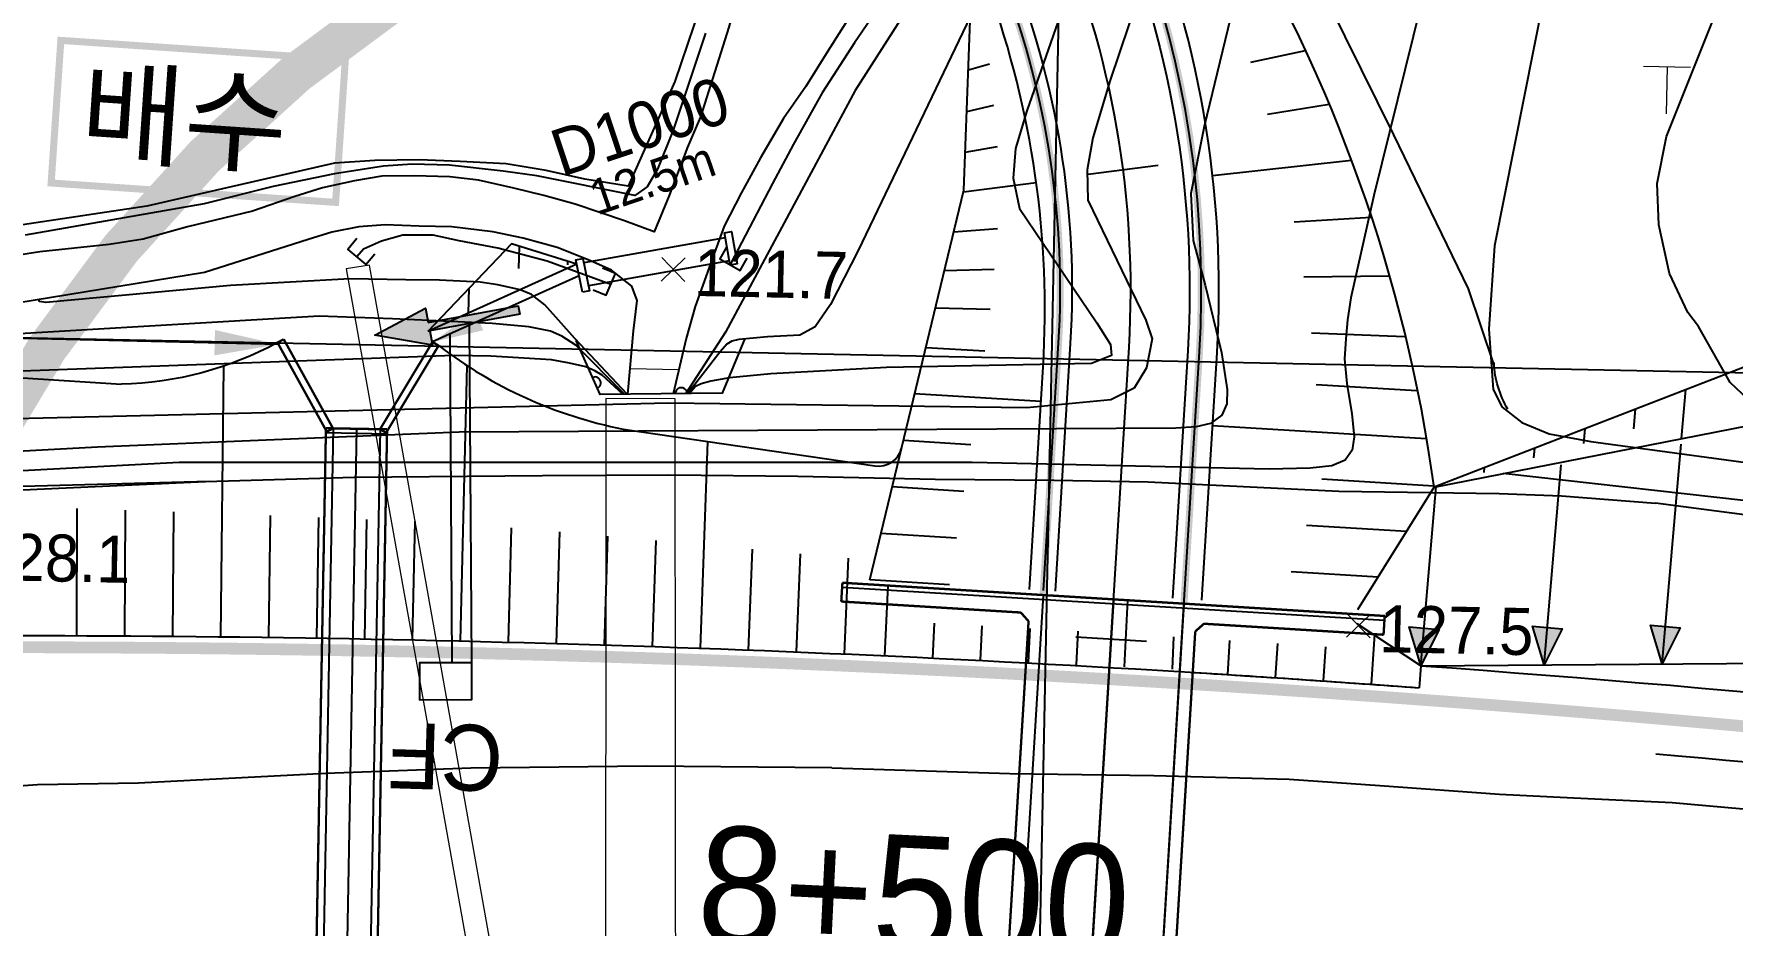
# Model space of a CAD drawing. Header units: metres. Extents: x 3558 to 3726, y 2272 to 2391.
# Drawn here: x 3689.84 to 3701.88, y 2318.45 to 2324.76 of the extents above; entities that cross this region are included whole.
import ezdxf
from ezdxf.enums import TextEntityAlignment as Align
from ezdxf.lldxf.tags import DXFTag

# ---------------------------------------------------------------- set-up
doc = ezdxf.new("R2010")
doc.units = ezdxf.units.M
doc.header["$LTSCALE"] = 0.3
for name, color, linetype in [('AB002', 7, 'Continuous'), ('AD001', 60, 'A-DASHD01'), ('AD002', 9, 'A-DASHD01'), ('AD006', 9, 'Continuous'), ('AE340', 8, 'Continuous'), ('AZ071', 7, 'A-DASHD01'), ('AZ081', 170, 'Continuous'), ('BA003', 5, 'Continuous'), ('BA030', 5, 'Continuous'), ('CA-ALGN-CNTL-부체18', 2, 'Continuous'), ('CA-ALGN-STSM-부체18', 2, 'Continuous'), ('CA-ALGN-TEXT-UY3', 3, 'Continuous'), ('CA-BORD-ROAD-UY3', 7, 'Continuous'), ('CA-BORD-ROAD-부체18', 7, 'Continuous'), ('CA002', 7, 'Continuous'), ('CA003', 8, 'Continuous'), ('CA004', 82, 'Continuous'), ('CA005', 81, 'Continuous'), ('CD-BOXC-EXST', 3, 'A-DASHD01'), ('CD-BOXC-PATH', 4, 'Continuous'), ('CD-BOXC-WATR', 4, 'Continuous'), ('CD-CHNL-DRAN', 3, 'Continuous'), ('CD-DRAN-PIPC', 4, 'Continuous'), ('CD-DRAN-PIPE', 3, 'A-DASHD01'), ('CD-SDLB-TYP2', 3, 'H-DICHB02'), ('CD-SDLL-TYP1', 4, 'H-DICHL01'), ('CD-SDLL-TYP4', 4, 'H-DICHL04'), ('CD-SDLO-TYP1', 4, 'H-DICHO01'), ('CD-SDLV-TYP2', 4, 'H-DICHV02'), ('CD-SDLY-TYP2', 4, 'H-CANAL02'), ('CD-TEXT', 3, 'Continuous'), ('CE-SLOP-BORD', 4, 'Continuous'), ('CE-SLOP-CUTT', 2, 'Continuous'), ('CE-SLOP-FILL', 1, 'Continuous'), ('CZ-GRID', 1, 'Continuous'), ('CZ-HIDL', 2, 'A-DASHD01'), ('DA001', 80, 'A-DASHD01')]:
    doc.layers.add(name, color=color, linetype=linetype)
doc.styles.add('GHS', font='돋움.ttf')
doc.styles.add('Han_Romanstyle', font='돋움.ttf')
doc.styles.get("Standard").update_dxf_attribs({"font": '돋움.ttf'})
doc.styles.add('굴림', font='돋움.ttf')
tags = doc.linetypes.add('A-DASHD01', pattern=[0.75, 0.5, -0.25]).pattern_tags.tags
tags[6:7] = [DXFTag(74, 4), DXFTag(75, 0), DXFTag(340, '0'), DXFTag(46, 1.0), DXFTag(50, 0.0), DXFTag(44, 0.0), DXFTag(45, 0.0)]
tags[4:5] = [DXFTag(74, 4), DXFTag(75, 0), DXFTag(340, '0'), DXFTag(46, 1.0), DXFTag(50, 0.0), DXFTag(44, 0.0), DXFTag(45, 0.0)]
doc.linetypes.add('H-CANAL02', pattern='A,0.9,[32,kscals.shx,S=0.1,R=360,X=0,Y=0],-0.333333,["Y2",Standard,S=0.2,R=360,X=0,Y=-0.1],-0.416667', length=1.65)
doc.linetypes.add('H-DICHB01', pattern='A,1e-05,[43,kscals.shx,S=0.1,R=0,X=0,Y=0],-0.666667,["B1",Standard,S=0.2,R=0,X=0,Y=-0.1],-0.383333', length=1.05001)
doc.linetypes.add('H-DICHB02', pattern='A,1e-05,[43,kscals.shx,S=0.1,R=0,X=0,Y=0],-0.633333,["B2",Standard,S=0.2,R=0,X=0,Y=-0.1],-0.416667', length=1.05001)
doc.linetypes.add('H-DICHL01', pattern='A,0.9,[32,kscals.shx,S=0.1,R=360,X=0,Y=0],-0.366667,["L1",Standard,S=0.2,R=360,X=0,Y=-0.1],-0.383333', length=1.65)
doc.linetypes.add('H-DICHL04', pattern='A,0.9,[32,kscals.shx,S=0.1,R=0,X=0,Y=0],-0.333333,["L4",Standard,S=0.2,R=0,X=0,Y=-0.1],-0.416667', length=1.65)
doc.linetypes.add('H-DICHO01', pattern='A,0.5,[32,kscals.shx,S=0.1,R=0,X=0,Y=0],-0.366667,["L1/O",Standard,S=0.2,R=0,X=0,Y=-0.1],-0.783333', length=1.65)
doc.linetypes.add('H-DICHV02', pattern='A,0.9,[32,kscals.shx,S=0.1,R=0,X=0,Y=0],-0.3,["V2",Standard,S=0.2,R=0,X=0,Y=-0.1],-0.45', length=1.65)

# ---------------------------------------------------------------- blocks, each defined once
blk = doc.blocks.new('CA002')
at = {"layer": 'CA002', "color": 8, "lineweight": 0}
for points in [[(-0.5, 0.5), (0.5, -0.5)], [(0.5, 0.5), (-0.5, -0.5)]]:
    blk.add_lwpolyline(points, dxfattribs=at)
blk = doc.blocks.new('AB002')
at = {"layer": 'AB002', "color": 8, "lineweight": 0, "flags": 128}
for points in [[(0, 0), (0, 2)], [(-1, 0), (1, 0)]]:
    blk.add_lwpolyline(points, dxfattribs=at)

msp = doc.modelspace()

# ---------------------------------------------------------------- hatches: boundary and pattern name
at = {"layer": 'BA030'}
msp.add_hatch(color=7, dxfattribs=at).paths.add_polyline_path([(3692.637131549148, 2322.717572947152), (3693.274301637478, 2322.835548701), (3693.284967432074, 2322.777944277555), (3692.647797343758, 2322.659968523706), (3692.666673464375, 2322.558021309572), (3692.258296408072, 2322.628063202044), (3692.618255428551, 2322.819520161275)])
at = {"layer": 'CE-SLOP-CUTT'}
for points in [[(3699.693787528255, 2320.551107851829), (3699.799274021552, 2320.54194422319), (3699.670768659549, 2320.286127696632), (3699.588301034967, 2320.560271480478)], [(3700.566488530672, 2320.556810504022), (3700.671975023969, 2320.547646875383), (3700.543469661966, 2320.291830348825), (3700.461002037384, 2320.56597413267)], [(3701.403471349428, 2320.563261405602), (3701.508957842726, 2320.554097776963), (3701.380452480722, 2320.298281250405), (3701.29798485614, 2320.572425034251)]]:
    msp.add_hatch(color=11, dxfattribs=at).paths.add_polyline_path(points)

# ---------------------------------------------------------------- linework, layer by layer
at = {"layer": 'AD001', "color": 253, "flags": 128}
for points, elevation in [([(3682.525340081046, 2320.800297647888), (3683.685389964477, 2320.955103407945), (3684.535816172159, 2321.049518205976), (3685.299356649345, 2321.134028860572), (3686.569925419736, 2321.31326179267), (3688.049367728736, 2321.434907492577), (3689.402955760481, 2321.515767426919), (3690.277259814603, 2321.554685842641), (3691.058182088573, 2321.592167123133), (3692.112347472496, 2321.622430942529), (3693.44618431921, 2321.633677646807), (3694.341473603176, 2321.638829574946), (3695.254787803593, 2321.62861226441), (3696.227920387003, 2321.608844796755), (3697.072949196235, 2321.601681593672), (3697.737845888441, 2321.589842403577), (3699.088421412273, 2321.522399598322), (3700.22498903514, 2321.505980278796)], 21.26333333206729), ([(3682.525340081046, 2320.800297647888), (3683.685389964477, 2320.955103407945), (3684.535816172159, 2321.049518205976), (3685.299356649345, 2321.134028860572), (3686.569925419736, 2321.31326179267), (3688.049367728736, 2321.434907492577), (3689.402955760481, 2321.515767426919), (3690.277259814603, 2321.554685842641), (3691.058182088573, 2321.592167123133), (3692.112347472496, 2321.622430942529), (3693.44618431921, 2321.633677646807), (3694.341473603176, 2321.638829574946), (3695.254787803593, 2321.62861226441), (3696.227920387003, 2321.608844796755), (3697.072949196235, 2321.601681593672), (3697.737845888441, 2321.589842403577), (3699.088421412273, 2321.522399598322), (3700.22498903514, 2321.505980278796)], 21.26333333206729), ([(3700.22498903514, 2321.505980278796), (3700.666395366071, 2321.488678837272), (3701.332146019507, 2321.436814048781)], 21.24333333206848), ([(3713.742173516767, 2319.459351303527), (3712.920072096642, 2319.657774110098), (3711.642013014431, 2319.930453172499), (3710.497572152344, 2320.133737597529), (3709.145450196916, 2320.371246885511), (3707.839612950725, 2320.589478866111), (3707.002020195292, 2320.716515773988), (3706.147764210691, 2320.84389116591), (3705.079127992687, 2321.003960491459), (3702.936559703438, 2321.227520110207), (3701.332146019507, 2321.436814048781)], 21.24333333206848)]:
    msp.add_lwpolyline(points, dxfattribs=dict(at, elevation=elevation))
at = {"layer": 'AD002', "color": 253, "flags": 128}
for points, elevation in [([(3695.496192224297, 2319.561616587731), (3694.184491453151, 2319.573258375054), (3692.937303398108, 2319.560251553803), (3691.911296261755, 2319.521080696954), (3690.58297386099, 2319.453043619897), (3689.867579755228, 2319.440903418342), (3688.17644673899, 2319.320223819845), (3687.256407301239, 2319.245560206844), (3686.195618225202, 2319.135414432645), (3685.390250433078, 2319.043418373555), (3684.446273203231, 2318.939234825702), (3683.725684789445, 2318.835514560522), (3683.202534841523, 2318.767791933739), (3682.411656229597, 2318.650496395252), (3681.781624676178, 2318.573275805875), (3681.131191066911, 2318.47646552234), (3679.640878513065, 2318.230014845682), (3678.296009930633, 2318.003947878755), (3675.763896474786, 2317.515271888239), (3673.564261943967, 2317.070074544185)], 22.19166666534535), ([(3695.496192224297, 2319.561616587731), (3696.757294036678, 2319.520996440022), (3697.777219055368, 2319.506946508733), (3698.736919510231, 2319.482450859561), (3699.379477036444, 2319.437725240383), (3700.228387817114, 2319.375471835832), (3700.754641223189, 2319.349778834075), (3701.452458192887, 2319.317266800909), (3701.954943048879, 2319.270385478882), (3702.50724835036, 2319.214157090157), (3703.134368941076, 2319.148073908692), (3703.813484026252, 2319.097604655892), (3704.594827983352, 2318.991714468726), (3705.268808706164, 2318.934681469472), (3706.067974489298, 2318.803424106121), (3706.895569307225, 2318.676590288655), (3707.432268431192, 2318.590672723061), (3708.449722516425, 2318.454981218849), (3709.399440536075, 2318.267321317448), (3710.566837586561, 2318.045233462677), (3711.855029999887, 2317.779016601528), (3712.605940115239, 2317.652073487706), (3713.248200756966, 2317.510667290958), (3713.742173516767, 2317.401394619646)], 21.05499999874636)]:
    msp.add_lwpolyline(points, dxfattribs=dict(at, elevation=elevation))
at = {"layer": 'AD006', "flags": 128}
for points, elevation in [([(3695.061565163387, 2325.903418109021), (3694.904849673605, 2325.328148867995), (3694.76764843003, 2324.810828596625), (3694.564723678971, 2324.176485637492), (3694.473640746433, 2323.959957452375), (3694.344992553983, 2323.617499542055), (3694.236434030597, 2323.361318090972), (3694.026300349916, 2323.438935046558), (3693.676974057511, 2323.557720695123), (3693.454837632381, 2323.61891136037), (3693.244162377244, 2323.669867149291), (3692.991930594403, 2323.726668117046), (3692.790711702314, 2323.750759648873), (3692.537464467362, 2323.757570929116), (3692.307342662827, 2323.753910394219), (3692.113338388009, 2323.722844027781), (3691.887267796925, 2323.672424905999), (3691.690987927921, 2323.611398575454), (3691.3921484541, 2323.507446278776), (3690.929772395612, 2323.395146865214), (3690.61627449957, 2323.308162433333), (3690.375443941061, 2323.269712207611), (3689.884292612598, 2323.218009690315), (3689.106676887197, 2323.097110718782)], 20.69666666543436), ([(3695.657110881274, 2324.939457662631), (3695.467688799389, 2324.641576539079), (3695.312574779544, 2324.391341812041), (3695.152901820195, 2324.162870828131), (3694.990580934225, 2323.886110328042), (3694.853762618059, 2323.633836945656), (3694.7339798635, 2323.399554631317), (3694.663400532021, 2323.207615109104), (3694.582146294972, 2322.982552218985), (3694.527410079831, 2322.83196613406), (3694.464451546461, 2322.604864588584), (3694.372732996482, 2322.213057211787)], 20.21666666546294), ([(3694.051054785526, 2322.209100471532), (3694.090476645481, 2322.65913752105), (3694.118171610367, 2322.873619299663), (3694.080244612981, 2322.97607735927), (3693.934175868021, 2323.089067179697), (3693.780527924493, 2323.157201674981), (3693.550703004447, 2323.250221717655), (3693.310338572441, 2323.316783684086), (3693.094528954944, 2323.361175726545), (3692.803531715769, 2323.397093009671), (3692.571912830333, 2323.40179793776), (3692.332030027121, 2323.410004753694), (3692.145029528002, 2323.395466222806), (3691.954222505403, 2323.357666867887), (3691.784806893489, 2323.306096900385), (3691.051580366728, 2323.072606538122), (3689.720211609646, 2322.854600398559)], 21.04166666541382)]:
    msp.add_lwpolyline(points, dxfattribs=dict(at, elevation=elevation))
at = {"layer": 'AE340', "flags": 128}
for points, elevation in [([(3692.131460728047, 2323.312548579021), (3692.066993836735, 2323.236102389287), (3692.194404152964, 2323.128657570458), (3692.258871044266, 2323.205103760192)], 20.11666666546889), ([(3694.752494715125, 2323.256846125427), (3694.702825995356, 2323.170053163291), (3694.847480932254, 2323.087271963697), (3694.897149652013, 2323.174064925844)], 20.19499999879756), ([(3693.805763253813, 2322.950052678531), (3693.897740547958, 2322.910807585066), (3693.963149037048, 2323.064103075319), (3693.871171742898, 2323.103348168775)], 20.11666666546889)]:
    msp.add_lwpolyline(points, dxfattribs=dict(at, elevation=elevation))
at = {"layer": 'AZ071', "elevation": 21.34499999872909, "flags": 128}
msp.add_lwpolyline([(3713.742173516767, 2319.613938704935), (3711.457374152413, 2320.114240917103), (3707.142254356384, 2320.808686762754), (3705.260200113873, 2321.136977191461), (3702.187206614647, 2321.431114078195), (3700.254527316109, 2321.647076152263)], dxfattribs=at)
at = {"layer": 'AZ081', "elevation": 106.1353757355974, "flags": 128}
msp.add_lwpolyline([(3694.880773125149, 2322.604306317979), (3694.718853841322, 2322.217314603909), (3693.855358341799, 2322.206693345491), (3693.68396937924, 2322.589585320785)], dxfattribs=at)
at = {"layer": 'AZ081'}
for centre, start, end in [((3693.817796212748, 2322.290609121493, 106.1353757355974), 294.1141014573063, 114.1141014573064), ((3694.430042583351, 2322.213762137219, 106.1353757355974), 0.7047200490242871, 180.7047200490243)]:
    msp.add_arc(centre, 0.04166666666418578, start, end, dxfattribs=at)
at = {"layer": 'BA003', "color": 253, "flags": 128}
for points, elevation in [([(3696.77280920752, 2328.715998592924), (3696.777223550221, 2328.462435860838), (3696.815343043058, 2328.12325840183), (3696.807380917086, 2327.813356187712), (3696.791222570145, 2327.510288507276), (3696.778396869041, 2327.207153130033), (3696.738605365631, 2326.889562421), (3696.662602538443, 2326.512694903429), (3696.535045246046, 2326.141875655123), (3696.343693805161, 2325.749014125313), (3696.103815909271, 2325.347136261704), (3695.887529570296, 2325.039798775108), (3695.657269528321, 2324.701071940321), (3695.42833732523, 2324.345648027956), (3695.225897046786, 2323.981350926563), (3695.075206572831, 2323.702687164731), (3694.7751534638, 2323.128662563489)], 20.19499999879756), ([(3693.930444792488, 2322.987455330178), (3693.480352860647, 2323.151630127196), (3693.128852519271, 2323.245454780408), (3692.854823144896, 2323.296030485745), (3692.670605966007, 2323.33644676271), (3692.457215087447, 2323.335780389606), (3692.306332118042, 2323.293836027166), (3692.176840559328, 2323.238121052153), (3692.130698994852, 2323.182379979873)], 20.11666666546889)]:
    msp.add_lwpolyline(points, dxfattribs=dict(at, elevation=elevation))
at = {"layer": 'BA030', "color": 7}
msp.add_lwpolyline([(3692.637131549148, 2322.717572947152), (3693.274301637478, 2322.835548701), (3693.284967432074, 2322.777944277555), (3692.647797343758, 2322.659968523706), (3692.666673464375, 2322.558021309572), (3692.258296408072, 2322.628063202044), (3692.618255428551, 2322.819520161275), (3692.637131549167, 2322.717572947142)], dxfattribs=at)
at = {"layer": 'CA-ALGN-CNTL-부체18', "color": 1}
msp.add_line((3697.091189719634, 2314.198958126447), (3697.602407263945, 2322.543951031476), dxfattribs=at)
msp.add_arc((3690.948214950459, 2322.951589467192), 6.666666666269725, 356.4944189415565, 23.20266154414269, dxfattribs=at)
at = {"layer": 'CA-ALGN-STSM-부체18'}
for p, q in [((3697.312525143856, 2323.769615669993), (3697.808445418662, 2323.833357971515)), ((3697.226106186019, 2320.489892825758), (3697.725170609526, 2320.459319943074))]:
    msp.add_line(p, q, dxfattribs=at)
at = {"layer": 'CA-BORD-ROAD-UY3', "color": 1, "const_width": 0.08333333332837156}
msp.add_lwpolyline([(3689.635603608683, 2320.416693600683), (3689.805541411754, 2320.416534860924), (3689.975478886532, 2320.416165018482), (3690.145415770761, 2320.415584073931), (3690.315351802176, 2320.414792028154), (3690.485286718596, 2320.413788882382), (3690.655220257738, 2320.412574638177), (3690.825152157379, 2320.411149297383), (3690.995082155305, 2320.409512862221), (3691.165009989272, 2320.407665335204), (3691.334935397063, 2320.405606719194), (3691.504858116479, 2320.403337017373), (3691.674777885267, 2320.400856233234), (3691.844694441225, 2320.39816437059), (3692.014607522158, 2320.39526143363), (3692.184516865862, 2320.39214742679), (3692.354422210132, 2320.388822354928), (3692.524323292777, 2320.385286223129), (3692.694219851634, 2320.381539036864), (3692.864111624512, 2320.377580801923), (3693.033998349239, 2320.37341152442), (3693.203879763668, 2320.369031210755), (3693.373755605628, 2320.364439867739), (3693.543625612995, 2320.359637502405), (3693.713489523633, 2320.354624122211), (3693.883347075385, 2320.349399734861), (3694.053198006173, 2320.343964348424), (3694.223042053869, 2320.338317971272), (3694.392878956399, 2320.332460612172), (3694.562708451658, 2320.326392280098), (3694.732530277591, 2320.320112984458), (3694.902344172114, 2320.313622734922), (3695.072149873209, 2320.3069215415), (3695.241947118823, 2320.300009414561), (3695.41173564692, 2320.292886364763), (3695.581515195513, 2320.285552403068), (3695.751285502594, 2320.278007540812), (3695.921046306195, 2320.270251789653), (3696.090797344341, 2320.262285161551), (3696.260538355076, 2320.254107668773), (3696.430269076478, 2320.245719323977), (3696.599989246628, 2320.237120140089), (3696.769698603592, 2320.228310130387), (3696.939396885508, 2320.219289308448), (3697.109083830497, 2320.210057688209), (3697.278759176727, 2320.200615283904), (3697.448422662342, 2320.19096211012), (3697.618074025524, 2320.181098181743), (3697.787713004502, 2320.171023513996), (3697.957339337457, 2320.160738122427), (3698.126952762661, 2320.150242022908), (3698.296553018371, 2320.139535231623), (3698.466139842858, 2320.128617765127), (3698.63571297443, 2320.117489640223), (3698.805272151405, 2320.106150874123), (3698.974817112135, 2320.0946014843), (3699.144347594989, 2320.082841488577), (3699.313863338351, 2320.070870905124), (3699.483364080624, 2320.058689752394), (3699.652849560267, 2320.046298049187), (3699.822319515711, 2320.033695814634), (3699.991773685444, 2320.020883068154), (3700.161211807996, 2320.007859829568), (3700.330633621869, 2319.994626118924), (3700.500038865634, 2319.981181956672), (3700.669427277871, 2319.967527363538), (3700.838798597204, 2319.953662360612), (3701.008152562242, 2319.9395869693), (3701.177488911644, 2319.925301211299), (3701.346807384129, 2319.910805108645), (3701.516107718387, 2319.896098683735), (3701.685389653172, 2319.881181959253), (3701.854652927259, 2319.866054958214), (3702.02389727945, 2319.850717703962)], dxfattribs=at)
at = {"layer": 'CA-BORD-ROAD-부체18', "color": 1, "lineweight": 0, "const_width": 0.04999999999702293}
for points in [[(3696.994327697609, 2320.79498680018), (3697.103342840433, 2322.574523914159), (3697.103342394095, 2322.574516628234), (3697.110844875797, 2322.728497162082), (3697.114495880919, 2322.882616574911), (3697.114293161188, 2323.036779093554), (3697.110236843283, 2323.190888371456), (3697.102329462283, 2323.344848095343), (3697.090575960033, 2323.498562045379), (3697.074983682101, 2323.65193415535), (3697.064565006448, 2323.737744519232), (3697.064565006448, 2323.737744519232), (3697.043001917515, 2323.890391682482), (3697.017629785129, 2324.042452124904), (3696.988464466032, 2324.193830813668), (3696.95552418761, 2324.344433142028), (3696.918829536458, 2324.49416498843), (3696.878403445539, 2324.642932775355), (3696.834271179853, 2324.790643527749), (3696.786460320618, 2324.93720493123), (3696.735000748074, 2325.08252538968), (3696.707928206569, 2325.153302697313)], [(3697.992456460571, 2320.733839662575), (3698.101471687457, 2322.513378148792), (3698.101471241119, 2322.513370862866), (3698.110190269091, 2322.692320031522), (3698.114433329104, 2322.871431781561), (3698.114197735898, 2323.050593627562), (3698.109483636719, 2323.229693599184), (3698.100293977711, 2323.408619764771), (3698.08663450213, 2323.58726030129), (3698.068513746688, 2323.765503564249), (3698.05640555607, 2323.865229122276), (3698.05640555607, 2323.865229122276), (3698.031345750013, 2324.042629879549), (3698.001859217773, 2324.219348772091), (3697.967964387475, 2324.395275356335), (3697.929682442279, 2324.570299683896), (3697.887037307158, 2324.744312370249), (3697.840055633935, 2324.917204663157)]]:
    msp.add_lwpolyline(points, dxfattribs=at)
at = {"layer": 'CA004', "elevation": 20.83333333209289, "flags": 128}
msp.add_lwpolyline([(3701.862407268837, 2331.523073141992), (3701.660141372744, 2331.432662043604), (3701.047186338498, 2331.132562433065), (3700.526514505133, 2330.848973566779), (3700.152526308221, 2330.544019767501), (3699.681401397687, 2329.983644728793), (3699.187414393803, 2329.203109956334), (3698.568202688281, 2327.689705600181), (3698.203326462926, 2326.614758660323), (3697.469884476645, 2324.434641949183), (3697.34505722118, 2324.027813263938), (3697.305351875235, 2323.800666286854), (3697.309597351161, 2323.585578570434), (3697.721793991408, 2322.735561821919), (3697.766490245673, 2322.60162240711), (3697.725652909858, 2322.396861417088), (3697.639957772385, 2322.251531743674), (3697.47313791023, 2322.169305456749), (3696.878054886828, 2322.113689476957), (3694.339335269725, 2322.145908314359), (3689.019167187794, 2322.019172414877)], dxfattribs=at)
at = {"layer": 'CA005', "flags": 128}
for points, elevation in [([(3706.499767588692, 2331.523073141991), (3704.631973811846, 2330.434870501439), (3703.832126174406, 2329.894402366592), (3702.676854982067, 2328.990010146948), (3701.963653910825, 2328.146227253274), (3701.056435120595, 2326.888849072809), (3700.678882860651, 2325.7142967611), (3700.191204378072, 2323.260745753975), (3700.152362282663, 2322.671172945579), (3700.182531140627, 2322.242325171214), (3700.246993796463, 2322.118897108533), (3700.386781513868, 2322.008449005036), (3700.57990784769, 2321.929155184052), (3700.87566382392, 2321.875043462404), (3702.373777679491, 2321.670707748067), (3706.5510920591, 2321.045970467514), (3711.448471458, 2320.332651951436), (3712.952291755829, 2320.059127788185), (3713.742173516767, 2319.861664726185)], 21.33333333206312), ([(3713.742173516768, 2319.995938339839), (3712.23619158318, 2320.319590636903), (3708.296279284757, 2320.939192540277), (3703.976526775921, 2321.614119303976), (3702.648537391272, 2321.879140450611), (3702.286175665003, 2322.013458729954), (3702.034559842464, 2322.129657709389), (3701.86324577089, 2322.291834578858), (3701.638715019299, 2322.688658257364), (3701.56193956522, 2322.789955079053), (3701.433325247061, 2323.065783009879), (3701.356341354035, 2323.411091999077), (3701.343846409139, 2323.702073355446), (3701.410296815248, 2324.036453499646), (3702.344222110249, 2326.370610680768), (3702.949155117579, 2327.546296649745), (3703.501421881435, 2328.462937838069), (3704.023431230636, 2329.032246437377), (3704.450315457924, 2329.487504794681), (3705.181056907938, 2330.052573370459), (3705.863058554511, 2330.502649468511), (3706.635946311036, 2330.858093506257), (3707.997616162136, 2331.52307314199)], 21.49999999871986), ([(3702.46506968413, 2331.128389229037), (3701.524183126561, 2330.497999773746), (3700.721508960383, 2329.818410250275), (3700.19997060792, 2329.27228834743), (3699.816645170366, 2328.67696636577), (3699.108356335959, 2327.181495259833), (3698.67915346104, 2326.082269194545), (3698.395214455079, 2325.181768415116), (3698.135102802066, 2324.107223403757), (3698.040519576941, 2323.632974430131), (3698.057819506646, 2323.299233110978), (3698.14144856957, 2322.982471850198), (3698.256655460142, 2322.505059785833), (3698.298368672092, 2322.242113688862), (3698.296321791747, 2322.141347824811), (3698.261088135778, 2322.061417872222), (3698.179228289687, 2322.002596098436), (3698.077893047416, 2321.977772657351), (3697.933925510844, 2321.969271804849), (3692.856910232972, 2321.939875439983), (3690.291733634227, 2321.833936162845), (3685.094138657851, 2321.554290258479)], 20.99999999874963), ([(3698.250822711609, 2330.133221157441), (3698.256710857625, 2330.125001557121), (3698.273695283378, 2330.092919059122), (3698.272692841909, 2330.043569872181), (3698.250678886422, 2330.001700028899), (3698.177370491375, 2329.865659307872), (3698.077076901778, 2329.682681488574), (3697.7222645268, 2329.030438577617), (3697.491402894303, 2328.573839313069), (3697.351227748904, 2328.218114825503), (3697.218694353864, 2327.72331731461), (3697.057842498618, 2326.501809441395), (3696.940987588592, 2325.964981092135), (3696.726820930002, 2325.408735014358), (3695.682238438795, 2323.22837953021), (3695.488161294006, 2322.846702778465), (3695.377306532274, 2322.687990137557), (3695.269779320596, 2322.627372200835), (3695.039962425853, 2322.615671741781), (3694.836357301519, 2322.598708802245), (3694.789082154097, 2322.584986506075), (3694.753432348083, 2322.565154361239), (3694.705322429872, 2322.510337137367), (3694.47549138311, 2322.21432117133)], 20.4999999987794), ([(3702.511097331793, 2329.967629666424), (3701.804019284261, 2329.425277081411), (3701.189239821634, 2328.857852942912), (3700.877847100249, 2328.377051908955), (3700.51771406017, 2327.781258814751), (3700.125910075175, 2326.768572239115), (3699.726511226731, 2325.196865129876), (3699.338251847737, 2323.618905368243), (3699.174782912347, 2322.893500484737), (3699.151806908746, 2322.735982097771), (3699.139203952815, 2322.601380760285), (3699.129619091774, 2322.460445185974), (3699.146228865859, 2322.285375154794), (3699.182178053651, 2322.069589446623), (3699.199061212432, 2321.907954805793), (3699.183711858923, 2321.814179629785), (3699.135175729796, 2321.741240365248), (3699.040286802654, 2321.702845035013), (3698.885333698069, 2321.685831217822), (3698.595130584096, 2321.678334597112), (3696.491854610717, 2321.726856602788), (3690.87171107519, 2321.725565265042), (3687.442082807119, 2321.545080553274)], 21.16666666540638), ([(3696.816918280734, 2328.718080300643), (3696.880198978596, 2328.077351245183), (3696.863651326981, 2327.548877902555), (3696.784637732701, 2326.806662913319), (3696.711995311731, 2326.378117452116), (3696.63649247751, 2326.094907649308), (3696.555770286199, 2325.840858940996), (3696.418348366171, 2325.545905917422), (3695.661200191977, 2324.361494395795), (3694.743742925668, 2322.649201592708), (3694.461290487319, 2322.214146495973)], 20.33333333212266), ([(3697.556869941091, 2326.159542656031), (3696.879511238375, 2324.218090845795), (3696.798364504166, 2323.951452585882), (3696.780851616712, 2323.740166598602), (3696.82619252311, 2323.52677879051), (3697.374112339332, 2322.71466337777), (3697.470671065831, 2322.561435937477), (3697.477724874632, 2322.484421388919), (3697.336161833616, 2322.42666389991), (3695.884160087664, 2322.398331193212), (3695.06397098562, 2322.354984217388), (3694.772090877213, 2322.326913675938), (3694.63943198265, 2322.303179129382), (3694.571485571139, 2322.284003398286), (3694.529963703678, 2322.264290899293), (3694.488017978148, 2322.214475252277)], 20.66666666543615), ([(3681.905849265922, 2325.431630524136), (3681.900254332842, 2325.393233679155), (3682.250761544805, 2324.792736667124), (3682.502724242135, 2324.210724231019), (3682.642675362527, 2323.795813834558), (3682.728501619295, 2323.151245258283), (3682.722812083225, 2322.87115511061), (3682.612219602331, 2322.296507341859), (3682.41588170417, 2321.5587742518), (3682.361087478126, 2321.296164032148), (3682.390699959337, 2321.130735784428), (3682.487905288242, 2321.04634750349), (3682.601590724696, 2320.961624823618), (3682.733094034673, 2320.942470748035), (3682.980291321832, 2320.937449372263), (3683.724224532034, 2321.037716682594), (3685.905246542333, 2321.273618797665), (3687.523947854322, 2321.422047649042), (3689.405990928358, 2321.548643994513), (3691.084519797726, 2321.592923247063)], 21.33333333206312), ([(3694.602328365551, 2324.767366425114), (3694.372896023771, 2324.081349505934), (3694.260511740943, 2323.804324926507), (3694.188112971274, 2323.680317532818), (3694.101086423, 2323.617989329012), (3693.406679113604, 2323.756624501741), (3693.167528794175, 2323.790633766095), (3692.788200415378, 2323.833698615999), (3692.523051615668, 2323.839084645006), (3692.319411990413, 2323.82554130892), (3691.973461966849, 2323.770689700095), (3691.538411829227, 2323.682288903191), (3691.049613393539, 2323.559620077961), (3689.780712259451, 2323.337880038777)], 20.16666666546592), ([(3694.016900446432, 2322.208680362728), (3693.869519647774, 2322.345376400971), (3693.816224629055, 2322.375860009067), (3693.75308059216, 2322.404093598052), (3693.638444504973, 2322.43092307247), (3693.509011186994, 2322.453152957471), (3693.080670301707, 2322.479004536649), (3692.820594506148, 2322.48425107542), (3689.493258166288, 2322.364689773837), (3686.902297190243, 2322.370927314557), (3685.779131057643, 2322.38828693368), (3685.536692306046, 2322.403661842496), (3685.390071899456, 2322.460093766229), (3685.308995126335, 2322.541633718635), (3685.263030062058, 2322.667955520432), (3685.27715164552, 2322.786391775231), (3685.348746085192, 2322.906985444727), (3685.561244995657, 2322.996265953156)], 20.66666666543615), ([(3694.047007609017, 2322.209050690015), (3693.676271992136, 2322.604110673627), (3693.463028737715, 2322.843650080193), (3693.36893500826, 2322.916613878492), (3693.288743034688, 2322.950093935161), (3693.130162524271, 2322.985166316353), (3693.005578390006, 2323.004847614253), (3692.716709019965, 2323.018910179412), (3692.47748884704, 2323.020302930991), (3692.081122091169, 2323.028354420747), (3691.235666498541, 2322.979455710497), (3689.926143527228, 2322.859228090361), (3689.882251844376, 2322.867461158536), (3689.87820577274, 2322.88047129075)], 20.33333333212266), ([(3694.030031739122, 2322.208841881642), (3693.683394263153, 2322.556400311742), (3693.582794389802, 2322.620455762237), (3693.503798658164, 2322.657495868424), (3693.34933562167, 2322.687210006248), (3693.088405409706, 2322.710228248552), (3692.796294495933, 2322.725020553144), (3692.384027101451, 2322.744454718593), (3691.864832073743, 2322.763474976299), (3688.41551321412, 2322.560703781223), (3687.094267731845, 2322.463909661742), (3687.033285601236, 2322.465148405891), (3686.972716286888, 2322.486709680311), (3686.96514799533, 2322.503743239327)], 20.4999999987794)]:
    msp.add_lwpolyline(points, dxfattribs=dict(at, elevation=elevation))
at = {"layer": 'CD-BOXC-EXST', "lineweight": 0, "flags": 128}
msp.add_lwpolyline([(3693.377877107527, 2316.630720140918), (3692.22076134158, 2323.124645070831), (3692.056049174167, 2323.098833177703), (3693.213942018923, 2316.600669109328), (3693.377877107527, 2316.630720140918)], dxfattribs=at)
at = {"layer": 'CD-BOXC-EXST', "color": 1, "lineweight": 0, "flags": 128}
msp.add_lwpolyline([(3694.39061225296, 2317.131568661016), (3694.385559693875, 2322.176045029257), (3693.894542493176, 2322.180184638729), (3693.891828421633, 2317.130865004389), (3694.39061225296, 2317.131568661016)], dxfattribs=at)
at = {"layer": 'CD-BOXC-PATH'}
for p, q in [((3695.571477231957, 2320.873685795619), (3695.563324288959, 2320.740601960021)), ((3699.414272984697, 2320.638269566581), (3695.571477231957, 2320.873685795619)), ((3696.835938466817, 2320.662639442619), (3695.563324288959, 2320.740601960021)), ((3699.4061200417, 2320.505185730983), (3698.133505863842, 2320.583148248395)), ((3699.4061200417, 2320.505185731003), (3699.414272984697, 2320.638269566581))]:
    msp.add_line(p, q, dxfattribs=at)
at = {"layer": 'CD-BOXC-PATH', "linetype": 'Continuous', "const_width": 0.01666666666567431, "flags": 128}
for points in [[(3695.571477231957, 2320.873685795619), (3695.563324288959, 2320.740601960021)], [(3699.414272984697, 2320.638269566581), (3695.571477231957, 2320.873685795619)], [(3696.835938466817, 2320.662639442619), (3695.563324288959, 2320.740601960021)], [(3697.492875108327, 2320.755977681105), (3697.107241429044, 2314.461120818994)], [(3696.890595732326, 2320.600848351982), (3696.528401764161, 2314.688607517217)], [(3696.890595732326, 2320.600848351982), (3696.835938466817, 2320.662639442619)], [(3698.133505863842, 2320.583148248395), (3698.07171477321, 2320.528490982881)], [(3699.4061200417, 2320.505185730983), (3698.133505863842, 2320.583148248395)], [(3699.4061200417, 2320.505185731003), (3699.414272984697, 2320.638269566581)], [(3698.07171477321, 2320.528490982881), (3697.709520805045, 2314.616250148116)]]:
    msp.add_lwpolyline(points, dxfattribs=at)
at = {"layer": 'CD-BOXC-PATH'}
for points in [[(3699.412234748947, 2320.604998607679), (3695.569438996207, 2320.840414836717)], [(3699.412234748947, 2320.604998607679), (3695.569438996207, 2320.840414836717)], [(3696.993810724853, 2320.786551217345), (3696.608177045565, 2314.491694355224)], [(3696.993810724853, 2320.786551217345), (3696.608177045565, 2314.491694355224)], [(3697.492875108327, 2320.755977681105), (3697.107241429044, 2314.461120818994)], [(3697.991939491801, 2320.725404144865), (3697.606305812514, 2314.430547282744)], [(3697.991939491801, 2320.725404144865), (3697.606305812514, 2314.430547282744)], [(3696.890595732326, 2320.600848351982), (3696.528401764161, 2314.688607517217)], [(3696.890595732326, 2320.600848351982), (3696.835938466817, 2320.662639442619)], [(3698.133505863842, 2320.583148248395), (3698.07171477321, 2320.528490982881)], [(3698.07171477321, 2320.528490982881), (3697.709520805045, 2314.616250148116)]]:
    msp.add_lwpolyline(points, dxfattribs=at)
at = {"layer": 'CD-BOXC-WATR', "const_width": 0.01666666666567431, "flags": 128}
for points in [[(3691.612437722606, 2322.599342444422), (3691.568685613358, 2322.57514011114)], [(3691.961758066289, 2321.967853667639), (3691.612437722606, 2322.599342444422)], [(3691.918005957042, 2321.943651334357), (3691.568685613358, 2322.57514011114)], [(3692.667260582115, 2322.580010219923), (3692.295035431071, 2321.961745539833)], [(3692.710096472192, 2322.554220948488), (3692.337871321149, 2321.935956268399)], [(3692.667260582119, 2322.580010219922), (3692.710096472187, 2322.554220948488)], [(3691.911766461578, 2321.968769886808), (3691.759842052733, 2313.679328631395)], [(3692.345027035783, 2321.960829320664), (3691.911766461578, 2321.968769886808)], [(3691.918005957038, 2321.943651334357), (3691.961758066289, 2321.967853667629)], [(3692.345027035783, 2321.960829320664), (3692.193102626938, 2313.67138806525)], [(3692.295035431071, 2321.961745539833), (3692.337871321144, 2321.935956268399)]]:
    msp.add_lwpolyline(points, dxfattribs=at)
at = {"layer": 'CD-BOXC-WATR', "ltscale": 3, "flags": 128}
for points in [[(3691.961758066294, 2321.967853667638), (3691.809833657449, 2313.678412412225)], [(3692.344416223002, 2321.927501584189), (3691.911155648796, 2321.935442150334)], [(3692.12839674868, 2321.964799603736), (3691.976472339835, 2313.675358348322)], [(3692.295035431066, 2321.961745539833), (3692.143111022222, 2313.67230428442)]]:
    msp.add_lwpolyline(points, dxfattribs=at)
at = {"layer": 'CD-CHNL-DRAN', "ltscale": 20, "flags": 128}
for points in [[(3692.806311913571, 2320.306339558007), (3692.791960248618, 2322.636188314472)], [(3692.94444262627, 2320.307190431141), (3692.929713924486, 2322.698247333904)]]:
    msp.add_lwpolyline(points, dxfattribs=at)
msp.add_lwpolyline([(3692.806311094679, 2320.306504451773), (3692.573735145683, 2320.305349449015), (3692.57376648758, 2320.044932784217), (3692.945989824609, 2320.046778360693), (3692.94444262627, 2320.307190431141)], close=True, dxfattribs=at)
at = {"layer": 'CD-DRAN-PIPC', "lineweight": -3, "ltscale": 10}
for points in [[(3694.741496734511, 2323.319018263819), (3693.738827147879, 2323.141348444965)], [(3694.77057652531, 2323.154908107084), (3693.771328283879, 2322.977844539573)]]:
    msp.add_lwpolyline(points, dxfattribs=at)
at = {"layer": 'CD-DRAN-PIPC', "lineweight": -3, "ltscale": 10, "elevation": 20.19499999879756}
msp.add_lwpolyline([(3694.776027332444, 2323.124146784911), (3694.73531562533, 2323.353901004338), (3694.784548672332, 2323.362624941572), (3694.825260379485, 2323.132870722163)], close=True, dxfattribs=at)
at = {"layer": 'CD-DRAN-PIPC', "lineweight": -3, "ltscale": 10}
msp.add_lwpolyline([(3693.729122709085, 2322.933711688336), (3693.683631003729, 2323.162567427138), (3693.732671519175, 2323.172315649709), (3693.778163224546, 2322.943459910926)], close=True, dxfattribs=at)
at = {"layer": 'CD-DRAN-PIPE', "linetype": 'A-DASHD01', "lineweight": 0}
msp.add_line((3694.412431104369, 2322.382641352819), (3694.066871313416, 2322.389660788923), dxfattribs=at)
at = {"layer": 'CD-SDLB-TYP2', "color": 4, "linetype": 'H-DICHB01', "ltscale": 10, "flags": 128}
msp.add_lwpolyline([(3700.286589554521, 2322.10451104508, -0.1172030567329491), (3700.187437374018, 2322.431409774993), (3700.188482494555, 2322.421694860517), (3700.007100236239, 2322.956008360406), (3699.478043677187, 2324.0479570533), (3699.478043677187, 2324.0479570533), (3699.478043677192, 2324.047957053291), (3699.478043677192, 2324.047957053291), (3699.478043677192, 2324.047957053291), (3699.478043677192, 2324.047957053291), (3699.478043677192, 2324.047957053291), (3697.868509312744, 2327.305257322367), (3697.868509312744, 2327.305257322367), (3697.868509312744, 2327.305257322367), (3697.868509312744, 2327.305257322367), (3697.868509312744, 2327.305257322367), (3697.868509312744, 2327.305257322367), (3697.628264397651, 2327.593667428202), (3697.690045059816, 2327.501454735765), (3697.536690373086, 2327.791723473511), (3697.4273289578, 2328.065171862212), (3697.347879716396, 2328.344623668853), (3697.295478202873, 2328.639836335766), (3697.294929798809, 2328.644275353209)], format="xyb", dxfattribs=at)
at = {"layer": 'CD-SDLL-TYP1', "linetype": 'H-DICHL01', "ltscale": 10, "flags": 128}
msp.add_lwpolyline([(3701.336364943098, 2319.660770762796), (3701.49431801992, 2319.647050027558), (3701.663290594384, 2319.632160563168), (3701.832244542252, 2319.617061206515), (3702.001179602808, 2319.601751980876), (3702.170095515341, 2319.586232909896), (3702.338992019202, 2319.570504017499), (3702.507868853754, 2319.554565327979), (3702.676725758407, 2319.538416865919), (3702.84556247254, 2319.522058656263), (3703.014378735673, 2319.505490724194), (3703.183174287303, 2319.488713095351), (3703.351948866908, 2319.471725795586), (3703.520702214036, 2319.454528851122), (3703.689434068301, 2319.437122288478), (3703.858144169345, 2319.419506134541), (3704.026832256801, 2319.401680416463), (3704.195498070355, 2319.383645161811), (3704.364141349708, 2319.365400398353), (3704.532761834677, 2319.346946154275), (3704.701359265026, 2319.328282458045), (3704.869933380563, 2319.309409338498), (3705.03848392114, 2319.290326824699), (3705.207010626728, 2319.271034946113), (3705.375513237212, 2319.251533732544), (3705.543991492594, 2319.231823214034), (3705.71244513286, 2319.211903421067), (3705.880873898062, 2319.191774384324), (3706.049277528311, 2319.171436134877), (3706.217655763728, 2319.150888704136), (3706.386008344486, 2319.130132123771), (3706.554335010776, 2319.10916642587), (3706.722635502833, 2319.087991642723), (3706.890909560963, 2319.066607807048), (3707.059156925511, 2319.045014951811), (3707.227377336812, 2319.023213110378), (3707.395570535305, 2319.001202316326), (3707.56373626144, 2318.978982603687), (3707.73187425568, 2318.956554006719), (3707.899984258584, 2318.933916560042), (3708.068066010741, 2318.91107029857), (3708.236119252776, 2318.888015257584), (3708.404143725357, 2318.864751472646), (3708.572139169149, 2318.841278979666), (3708.740105324996, 2318.817597814833), (3708.90804193365, 2318.793708014735), (3709.075948735951, 2318.769609616222), (3709.243825472814, 2318.745302656479), (3709.411671885154, 2318.720787173013), (3709.579487714005, 2318.69606320363), (3709.747272700382, 2318.671130786543), (3709.915026585333, 2318.645989960158), (3710.08274911005, 2318.620640763326), (3710.250440015649, 2318.595083235159), (3710.418099043397, 2318.569317415069), (3710.585725934558, 2318.543343342817), (3710.753320430476, 2318.517161058502), (3710.92088227252, 2318.490770602531), (3711.088411202082, 2318.464172015605), (3711.25590696068, 2318.437365338787), (3711.423369289852, 2318.410350613436), (3711.590797931132, 2318.383127881256), (3711.758192626208, 2318.35569718424), (3711.925553116691, 2318.328058564734), (3712.092879144377, 2318.300212065358), (3712.260170451078, 2318.272157729103), (3712.427426778583, 2318.243895599262), (3712.594647868793, 2318.215425719462), (3712.761833463672, 2318.186748133604), (3712.92898330527, 2318.157862885954), (3713.09609713559, 2318.128770021109), (3713.263174696772, 2318.099469583934), (3713.430215731, 2318.069961619637), (3713.597219980511, 2318.040246173787), (3713.742173516767, 2318.014268452922)], dxfattribs=at)
at = {"layer": 'CD-SDLL-TYP4', "linetype": 'H-DICHL04', "ltscale": 10, "flags": 128}
for points in [[(3696.590775582365, 2328.568315364148), (3696.591186378455, 2328.41148413294), (3696.604693884542, 2328.188473201119), (3696.630619935606, 2327.966077203444), (3696.672021690157, 2327.745446848145), (3696.747145333286, 2327.457187116267), (3696.851396120056, 2327.160848036174, 0.005163082750133623), (3696.879847965484, 2327.092533908504), (3697.458627306725, 2325.742313756072, -0.1170671282532481), (3698.01829428354, 2322.518473629255), (3697.910801050031, 2320.763779798932)], [(3696.739678479754, 2325.301366091516, -0.1121215968241004), (3697.186520244349, 2322.569428433715), (3697.079027011667, 2320.814734616872)]]:
    msp.add_lwpolyline(points, format="xyb", dxfattribs=at)
at = {"layer": 'CD-SDLO-TYP1', "linetype": 'Continuous'}
for points in [[(3692.996992964946, 2322.728557024402, 0.143999999991426, 0, 0), (3692.667260580979, 2322.580010219412, 0, 0, 0)], [(3691.123243006766, 2322.574918047584, 0.1799999999892824, 0, 0), (3691.575157820845, 2322.563439886869, 0, 0, 0)]]:
    msp.add_lwpolyline(points, format="xyseb", dxfattribs=at)
at = {"layer": 'CD-SDLV-TYP2', "linetype": 'H-DICHV02', "ltscale": 10, "flags": 128}
msp.add_lwpolyline([(3673.56426194397, 2321.921671780174), (3675.660317069656, 2322.154002529544), (3679.094774825037, 2322.470423585407), (3679.094774825037, 2322.470423585407), (3682.632315833234, 2321.007164407839), (3686.019364040347, 2322.230647135864), (3689.463622940159, 2322.614973653722), (3691.580692436978, 2322.563304809955)], dxfattribs=at)
at = {"layer": 'CD-SDLY-TYP2', "ltscale": 2, "flags": 128}
msp.add_lwpolyline([(3693.706376856409, 2323.048139557737), (3692.667260582119, 2322.580010219922)], dxfattribs=at)
at = {"layer": 'CD-TEXT', "const_width": 0.04999999999702293}
msp.add_lwpolyline([(3691.980339953416, 2323.56933374512), (3689.9644150493, 2323.706517882408), (3690.03319429983, 2324.717230977687), (3692.049119203946, 2324.58004684039)], close=True, dxfattribs=at)
at = {"layer": 'CE-SLOP-BORD', "color": 11}
for points in [[(3698.118744559627, 2320.751041094449), (3698.226237793327, 2322.505734927932, 0.1170671282579169), (3697.650110023121, 2325.824393882135), (3697.071330681829, 2327.174614034694, -0.00104731610651466), (3697.065787463516, 2327.18762084202, -0.1048427595724449), (3696.67646988398, 2328.63279778799)], [(3699.763892650559, 2321.552209576779, 0.1036382103360521), (3698.277769370586, 2325.719113949875, 0.03470975066689215), (3697.278481892879, 2327.159800193999, -0.1154157858358543), (3696.676469883979, 2328.63279778795, 2.081215106579677)], [(3695.764823869924, 2320.89524323907), (3696.43239894993, 2323.656490091095), (3696.479418193344, 2324.922678044659, 0.2583351004654075), (3696.215398935745, 2325.393231071978)], [(3696.896819467191, 2320.825896725595), (3696.993449136371, 2322.403256330519, 0.1024279435700675), (3696.608335593051, 2325.078734225636, 0.5932025958763623), (3695.811260907404, 2325.224341093867)], [(3696.995849607836, 2320.819830098663), (3697.103342840424, 2322.574523913966, 0.1057049436169448), (3696.719423314963, 2325.124359999662)], [(3691.568685613358, 2322.57514011114, -0.1201449393215336), (3690.462017834016, 2322.281792845001, 1.079475553575535)], [(3692.710096472192, 2322.554220948488, 0.114737659779113), (3694.018020684026, 2321.962699410481, 32.87869985534745)], [(3679.95268549584, 2320.160156370167, -0.01791452921344325), (3689.752467452807, 2320.499937339714, -0.01811154235318692), (3699.658977382152, 2320.129400542564)], [(3698.053935618892, 2320.238274548054, -0.002938625378092203), (3699.659230608798, 2320.129381869839, -0.002938625378092203)], [(3699.67075733437, 2320.285697356515, -0.0261579546137424), (3713.742173516767, 2318.528698348963, -0.0261579546137424)]]:
    msp.add_lwpolyline(points, format="xyb", dxfattribs=at)
for points in [[(3697.770883603426, 2317.116937344997), (3697.974702821284, 2320.444033501732), (3698.101471687457, 2322.513378148792), (3698.101471241119, 2322.513370862866), (3698.110190269091, 2322.692320031522), (3698.114433329104, 2322.871431781561), (3698.114197735898, 2323.050593627562), (3698.109483636719, 2323.229693599184), (3698.100293977711, 2323.408619764771), (3698.08663450213, 2323.58726030129), (3698.068513746688, 2323.765503564249), (3698.05640555607, 2323.865229122276), (3698.05640555607, 2323.865229122276), (3698.031345750013, 2324.042629879549), (3698.001859217773, 2324.219348772091), (3697.967964387475, 2324.395275356335), (3697.929682442279, 2324.570299683896), (3697.887037307158, 2324.744312370249), (3697.840055633935, 2324.917204663157)], [(3693.68991668743, 2323.130945952946), (3693.226278073639, 2323.274325143726), (3692.633472519308, 2322.655010274616)], [(3693.68991668743, 2323.130945952946), (3692.633472519308, 2322.655010274616)], [(3713.742173516768, 2322.44669780957), (3710.34375612489, 2322.668143186346), (3706.85399360689, 2322.906554031485), (3706.85399360689, 2322.906554031485), (3703.353645391525, 2322.94044363035), (3703.353645391525, 2322.94044363035), (3699.763892650559, 2321.552209576779)], [(3679.528523508475, 2320.534640553155), (3682.645737778375, 2320.74225266943), (3686.026308606992, 2321.961265706262), (3689.463873083076, 2322.345785648269), (3689.463874088364, 2322.34578575859), (3690.462017834031, 2322.281792845001)], [(3694.018020683983, 2321.962699410492), (3695.80196014514, 2321.702175492495)], [(3699.225003869511, 2320.683271196477), (3699.763892650559, 2321.552209576779)], [(3699.670376230998, 2320.283986098758), (3699.218889291355, 2320.58345831187)], [(3699.67075733437, 2320.285697356515), (3703.3836104973, 2320.314313535731), (3706.775185715614, 2319.92926822865), (3710.156139829984, 2319.4600721133), (3713.524422577855, 2318.907228662284), (3713.742173516767, 2318.865887103144)], [(3699.670517107737, 2320.285896598854), (3699.658977382196, 2320.129400542573)]]:
    msp.add_lwpolyline(points, dxfattribs=at)
at = {"layer": 'CE-SLOP-BORD', "color": 11, "ltscale": 10, "flags": 128}
msp.add_lwpolyline([(3699.763892650559, 2321.552209576779), (3703.284580864276, 2322.241190124178), (3706.716209736492, 2321.794702723094), (3707.005476650471, 2321.756227841016), (3710.132149460613, 2321.250175098465), (3713.530572061113, 2320.615318561532), (3713.742173516768, 2320.569164082913)], dxfattribs=at)
at = {"layer": 'CE-SLOP-BORD', "color": 11}
msp.add_arc((3695.828234556156, 2321.866758095167), 0.1666666666567431, 260.9296849930836, 346.4086419041535, dxfattribs=at)
at = {"layer": 'CE-SLOP-CUTT', "color": 11}
for p, q in [((3698.849539484084, 2324.644243476346), (3698.463826859188, 2324.561614542664)), ((3696.464085584693, 2324.509784025861), (3696.613531982343, 2324.55200157937)), ((3696.453078206529, 2324.213364759669), (3696.645122440011, 2324.257383413282)), ((3699.021679290985, 2324.263050970873), (3698.583610499034, 2324.1918906446)), ((3696.442362842932, 2323.924809195622), (3696.670188947207, 2323.965165746568)), ((3698.19497961129, 2323.759552784441), (3699.179518022852, 2323.869321896337)), ((3696.945408634325, 2323.707110523653), (3696.428905889015, 2323.642041973203)), ((3699.317644991104, 2323.463047925438), (3698.771974684492, 2323.429701844243)), ((3696.360724170965, 2323.360026421741), (3696.669985196549, 2323.383363773481)), ((3693.280157204344, 2323.257663144638), (3693.275997391069, 2323.100130729364)), ((3693.624281947637, 2323.151243347512), (3693.623552067287, 2323.125981373274)), ((3696.294712309922, 2323.086985906966), (3696.647076342473, 2323.095909288445)), ((3692.921693723525, 2322.784855995267), (3692.925895368233, 2322.960509804913)), ((3699.443291346289, 2323.045331408553), (3698.841364528775, 2323.038689233038)), ((3696.230452342175, 2322.821191633086), (3696.618184981, 2322.811620026858)), ((3699.555678584935, 2322.616024700332), (3698.895012684934, 2322.641780975133)), ((3696.162949260619, 2322.541983081074), (3696.580592198956, 2322.516398110567)), ((3699.641915690782, 2322.233451665029), (3698.928414305715, 2322.277161040225)), ((3696.978428818995, 2322.158068262696), (3696.0833879376, 2322.212898818772)), ((3696.003826614577, 2321.88381455647), (3696.480936755893, 2321.854586601746)), ((3698.194530998867, 2321.988160799755), (3699.707426647981, 2321.895480217837)), ((3695.924265291558, 2321.554730294168), (3696.430965133493, 2321.523689662758)), ((3699.763005895586, 2321.558117191084), (3698.968577486333, 2321.606784187583)), ((3699.567859738462, 2321.236113701128), (3698.860813446876, 2321.279427634763)), ((3695.844703968535, 2321.225646031866), (3696.380993511088, 2321.19279272377)), ((3699.368329659316, 2320.914378771966), (3698.750857446415, 2320.952205362349)), ((3695.765142645516, 2320.896561769564), (3696.331021888684, 2320.861895784782))]:
    msp.add_line(p, q, dxfattribs=at)
at = {"layer": 'CE-SLOP-CUTT', "color": 11, "linetype": 'Continuous'}
for p, q in [((3701.517965349988, 2321.895472568349), (3701.547859192579, 2322.242107539886)), ((3701.189350711392, 2322.103464653318), (3701.177759871862, 2321.965046247252)), ((3700.831707314768, 2321.965156313427), (3700.823288140932, 2321.861518270745)), ((3700.474921476024, 2321.827179609486), (3700.46949062662, 2321.758204143104)), ((3700.118985725633, 2321.689531652859), (3700.116360919196, 2321.655101896528))]:
    msp.add_line(p, q, dxfattribs=at)
at = {"layer": 'CE-SLOP-CUTT', "color": 11, "ltscale": 5}
for p, q in [((3701.380274421223, 2320.29887316638), (3701.514518263912, 2321.855501774806)), ((3700.543291602467, 2320.292422264799), (3700.66540524235, 2321.70839473335)), ((3699.670502271023, 2320.285695390658), (3699.779966772403, 2321.554994384515))]:
    msp.add_line(p, q, dxfattribs=at)
at = {"layer": 'CE-SLOP-CUTT', "color": 11}
for points in [[(3699.693787528255, 2320.551107851829), (3699.799274021552, 2320.54194422319), (3699.670768659549, 2320.286127696632), (3699.588301034967, 2320.560271480478)], [(3700.566488530672, 2320.556810504022), (3700.671975023969, 2320.547646875383), (3700.543469661966, 2320.291830348825), (3700.461002037384, 2320.56597413267)], [(3701.403471349428, 2320.563261405602), (3701.508957842726, 2320.554097776963), (3701.380452480722, 2320.298281250405), (3701.29798485614, 2320.572425034251)]]:
    msp.add_lwpolyline(points, close=True, dxfattribs=at)
at = {"layer": 'CE-SLOP-FILL', "color": 11, "linetype": 'Continuous'}
for p, q in [((3691.165967728025, 2320.490989641321), (3691.188009081081, 2322.408693387019)), ((3692.866104337529, 2320.460886373828), (3692.912759342757, 2322.411343844969)), ((3694.565735822554, 2320.409666297337), (3694.619003874448, 2321.87493270156)), ((3690.145752438981, 2320.498913465401), (3690.149393615521, 2321.400257903485)), ((3690.485830414525, 2320.49711709171), (3690.491644846342, 2321.388318858814)), ((3690.825902877252, 2320.494475811584), (3690.833844069791, 2321.375960518488)), ((3691.506022867784, 2320.486658602455), (3691.518090876471, 2321.349985436055)), ((3691.84606619751, 2320.481482721719), (3691.860140645011, 2321.336368443381)), ((3692.186095618255, 2320.475462031056), (3692.202142776996, 2321.322331653966)), ((3692.526109031186, 2320.468596567629), (3692.544098359923, 2321.307874949355)), ((3693.206079438639, 2320.452331497232), (3693.227503813178, 2321.263674027283)), ((3693.546032235996, 2320.442931990665), (3693.568886464306, 2321.233942354796)), ((3693.885960631231, 2320.432687912133), (3693.91015758791, 2321.203802901814)), ((3694.22586252611, 2320.421599324868), (3694.251318334181, 2321.173255378776)), ((3694.905578422684, 2320.396888903178), (3694.933313271585, 2321.110934980862)), ((3695.245388228791, 2320.383267221271), (3695.274149739555, 2321.079161543388)), ((3695.585163143382, 2320.368801335686), (3695.61488038412, 2321.046978910611))]:
    msp.add_line(p, q, dxfattribs=at)
at = {"layer": 'CE-SLOP-FILL', "color": 11}
for p, q in [((3695.871753009143, 2320.355942216915), (3695.894618688822, 2320.8538961333)), ((3697.570317232502, 2320.276676337569), (3697.593222688861, 2320.74983895723)), ((3696.211458102254, 2320.339920234046), (3696.223400530295, 2320.58661737241)), ((3696.551163195364, 2320.323898251178), (3696.562996869265, 2320.568348833362)), ((3696.890907046281, 2320.308720303306), (3696.901991606642, 2320.550112657385)), ((3697.230612139391, 2320.292698320437), (3697.242180530435, 2320.531668901257)), ((3697.910022325612, 2320.2606543547), (3697.921164485103, 2320.490820184655)), ((3698.301855021053, 2320.22269974262), (3698.317279034121, 2320.464632945928)), ((3698.641221580439, 2320.200640721885), (3698.657221737756, 2320.442159242916)), ((3699.319785047733, 2320.153993588424), (3699.345070624185, 2320.508925722533)), ((3698.980532287478, 2320.177738623375), (3698.997205115668, 2320.420273829191))]:
    msp.add_line(p, q, dxfattribs=at)
at = {"layer": 'CZ-GRID', "color": 251, "flags": 128}
for points in [[(3696.685007730959, 2304.22708310426), (3697.239477501441, 2331.523073141995)], [(3673.56426194397, 2322.939396416532), (3713.742173516768, 2322.123253188989)]]:
    msp.add_lwpolyline(points, dxfattribs=at)
at = {"layer": 'CZ-HIDL', "ltscale": 10, "const_width": 0.288, "flags": 128}
msp.add_lwpolyline([(3688.421301990372, 2317.545397290578, -1), (3706.381526001994, 2317.545397290578, -1)], format="xyb", close=True, dxfattribs=at)
at = {"layer": 'DA001', "color": 8, "elevation": 20.13833333213427, "flags": 128}
msp.add_lwpolyline([(3694.608301296253, 2325.090789192756), (3694.383105076012, 2324.426892450377), (3694.052938263153, 2323.683444486086), (3693.745548582036, 2323.733030836565), (3693.471756146486, 2323.795270802321), (3693.187661137804, 2323.842716952242), (3692.862931259449, 2323.859315328429), (3692.571460142624, 2323.871904090708), (3692.257954495442, 2323.866603330161), (3691.972505550619, 2323.847396563407), (3690.642709322386, 2323.54267393536), (3688.878612084136, 2323.276779553133), (3687.852748092538, 2323.162590316633), (3687.466127327442, 2323.168776823331), (3687.295951548359, 2323.243915094314), (3687.192564079571, 2323.324364720821), (3687.044110444073, 2323.484079279719), (3686.955881372402, 2323.654239556511), (3686.898966200974, 2323.888777155796), (3687.215368088904, 2325.267635725841), (3688.11174286278, 2328.526770075297), (3688.818297627907, 2328.514084675124), (3690.172965964739, 2328.319865934577), (3691.002167159924, 2328.107981951556), (3691.664913056593, 2327.826130752144), (3692.170821508656, 2327.537463365153), (3693.93001769921, 2326.413170557132), (3694.872492160507, 2325.868917551526), (3694.608301296253, 2325.090789192756)], dxfattribs=at)

# ---------------------------------------------------------------- block references
at = {"layer": 'AB002', "xscale": 0.1666666666565764, "yscale": 0.1666666666565106, "zscale": 0.1666666666567431, "rotation": 178.8362975944914}
msp.add_blockref('AB002', (3701.414964531438, 2324.529103201505, 21.55999999871629), dxfattribs=at)
at = {"layer": 'CA002', "xscale": 0.1666666666565764, "yscale": 0.1666666666565106, "zscale": 0.1666666666567431, "rotation": 178.8362975944914}
for p in [(3694.372689582361, 2323.093495632909, 20.27666666545937), (3699.229094822278, 2320.569346089011, 21.25333333206788)]:
    msp.add_blockref('CA002', p, dxfattribs=at)

# ---------------------------------------------------------------- texts
at = {"layer": 'CA-ALGN-TEXT-UY3', "color": 1, "style": 'Han_Romanstyle'}
msp.add_text('8+500', height=0.8333333332837156, rotation=357.2062468063239, dxfattribs=at).set_placement((3694.52894340373, 2318.324434356616))
at = {"layer": 'CA003', "style": 'GHS'}
for s, p in [('121.7', (3694.517701396937, 2322.906369516697, 20.27666666545937)), ('128.1', (3689.432454626663, 2320.894231004334, 21.34166666539596)), ('127.5', (3699.374106636854, 2320.382219972799, 21.25333333206788))]:
    msp.add_text(s, height=0.3333333333134862, rotation=358.8362975944914, dxfattribs=at).set_placement(p)
at = {"layer": 'CD-TEXT', "style": 'GHS'}
msp.add_text('배수', height=0.5833333332986009, rotation=356.1070113399677, dxfattribs=at).set_placement((3690.158670189606, 2323.926755244636))
at = {"layer": 'CD-TEXT', "linetype": 'H-DICHV02', "ltscale": 10, "style": '굴림'}
for s, height, rotation, p in [('D1000', 0.3333333333134862, 18.35621221387735, (3694.137478616654, 2324.108017694898, 28.56640397524542)), ('12.5m', 0.2499999999851147, 18.91204501791444, (3694.223499921917, 2323.740813337772, 28.56640397524542)), ('CF', 0.4666666666388806, 178.281739010103, (3692.75921032591, 2319.639068103226, 28.56640397524542))]:
    msp.add_text(s, height=height, rotation=rotation, dxfattribs=at).set_placement(p, align=Align.MIDDLE)

doc.saveas('drawing.dxf')
